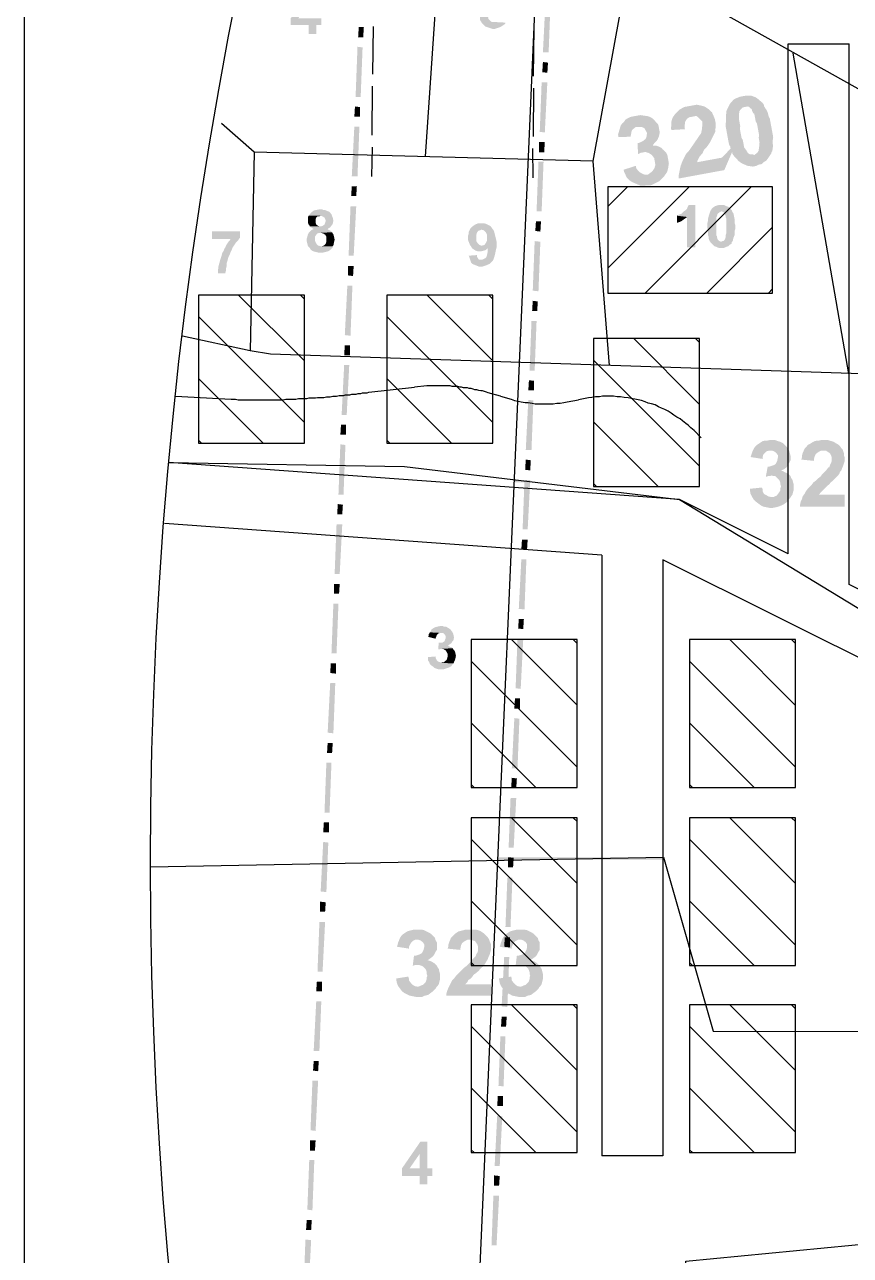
# Model space of a CAD drawing. Header units: metres. Extents: x 297 to 3998, y 336 to 1712.
# Drawn here: x 2798.4 to 2892.9, y 964.4 to 1105.3 of the extents above; entities that cross this region are included whole.
import ezdxf

# ---------------------------------------------------------------- set-up
doc = ezdxf.new("R2010")
doc.units = ezdxf.units.M
doc.header["$MEASUREMENT"] = 0

msp = doc.modelspace()

# ---------------------------------------------------------------- hatches: boundary and pattern name
at = {"linetype": 'Continuous'}
for points in [[(2831.764, 1109.135), (2830.964, 1109.135), (2828.855, 1106.081), (2828.855, 1105.281), (2830.892, 1105.281), (2830.892, 1104.263), (2831.764, 1104.263), (2831.764, 1105.281), (2832.346, 1105.281), (2832.346, 1106.081), (2829.728, 1106.081), (2830.892, 1107.753)], [(2857.726, 1102.154), (2858.381, 1102.154), (2858.017, 1107.899)], [(2858.381, 1102.154), (2858.017, 1107.899), (2858.599, 1107.826)], [(2851.399, 1106.299), (2850.527, 1106.226), (2850.527, 1106.154), (2850.527, 1105.863), (2850.672, 1105.644), (2850.745, 1105.499), (2850.963, 1105.281), (2851.108, 1105.135), (2851.327, 1105.063), (2851.545, 1104.99), (2851.763, 1104.917), (2851.981, 1104.845), (2852.199, 1104.845), (2852.417, 1104.917), (2852.636, 1104.99), (2852.854, 1105.063), (2853.072, 1105.208), (2853.29, 1105.354), (2853.436, 1105.499), (2853.436, 1105.572), (2852.127, 1105.644), (2851.908, 1105.644), (2851.763, 1105.717), (2851.618, 1105.863), (2851.472, 1106.008), (2851.472, 1106.154)], [(2836.637, 1105.063), (2837.146, 1103.899), (2836.564, 1103.899)], [(2837.219, 1105.063), (2836.637, 1105.063), (2837.146, 1103.899)], [(2836.491, 1102.808), (2836.855, 1097.063), (2836.273, 1097.063)], [(2837.073, 1102.736), (2836.491, 1102.808), (2836.855, 1097.063)], [(2857.653, 1099.899), (2858.235, 1099.827), (2857.726, 1101.063)], [(2858.235, 1099.827), (2857.726, 1101.063), (2858.308, 1100.99)], [(2857.363, 1093.064), (2857.944, 1092.991), (2857.581, 1098.736)], [(2857.944, 1092.991), (2857.581, 1098.736), (2858.235, 1098.736)], [(2880.677, 1097.157), (2880.297, 1097.087), (2879.838, 1096.904), (2879.57, 1096.756), (2879.242, 1096.401), (2879.087, 1096.175), (2878.871, 1095.742), (2878.733, 1095.421), (2878.708, 1095.023), (2878.683, 1094.624), (2878.676, 1094.131), (2878.651, 1093.732), (2878.738, 1093.256), (2878.809, 1092.875), (2878.879, 1092.495), (2878.967, 1092.018), (2879.037, 1091.638), (2879.185, 1091.37), (2879.22, 1091.179), (2879.367, 1090.911), (2879.438, 1090.53), (2879.698, 1090.185), (2879.941, 1089.934), (2880.184, 1089.683), (2880.523, 1089.45), (2880.843, 1089.313), (2881.164, 1089.175), (2881.467, 1089.132), (2881.77, 1089.09), (2882.151, 1089.16), (2882.419, 1089.308), (2882.8, 1089.378), (2883.051, 1089.621), (2883.319, 1089.769), (2883.552, 1090.107), (2883.785, 1090.445), (2883.862, 1090.558), (2883.922, 1090.766), (2881.923, 1090.398), (2881.81, 1090.475), (2881.412, 1090.5), (2881.186, 1090.656), (2881.039, 1090.924), (2880.778, 1091.269), (2880.708, 1091.65), (2880.62, 1092.126), (2880.472, 1092.394), (2880.42, 1092.68), (2880.349, 1093.061), (2880.297, 1093.346), (2880.322, 1093.745), (2880.252, 1094.126), (2880.164, 1094.602), (2880.189, 1095), (2880.214, 1095.398), (2880.369, 1095.624), (2880.62, 1095.867), (2880.906, 1095.92), (2882.887, 1096.383), (2882.775, 1096.461), (2882.419, 1096.789), (2882.081, 1097.022), (2881.552, 1097.22), (2881.058, 1097.227), (2880.868, 1097.192)], [(2836.2, 1095.972), (2836.782, 1094.809), (2836.128, 1094.809)], [(2836.782, 1095.9), (2836.2, 1095.972), (2836.782, 1094.809)], [(2868.396, 1094.894), (2868.301, 1094.877), (2868.015, 1094.824), (2867.729, 1094.771), (2867.461, 1094.624), (2867.193, 1094.476), (2867.038, 1094.25), (2866.787, 1094.007), (2866.632, 1093.782), (2866.572, 1093.574), (2866.512, 1093.366), (2868.529, 1093.639), (2869.022, 1093.632), (2869.343, 1093.494), (2869.491, 1093.226), (2869.639, 1092.958), (2869.614, 1092.559), (2869.476, 1092.238), (2869.13, 1091.978), (2868.767, 1091.813), (2868.576, 1091.777), (2868.614, 1090.505), (2868.882, 1090.652), (2869.072, 1090.688), (2869.263, 1090.723), (2871.34, 1091.204), (2870.906, 1091.419), (2870.698, 1091.479), (2870.3, 1091.504), (2870.455, 1091.73), (2870.706, 1091.973), (2870.861, 1092.198), (2870.999, 1092.519), (2871.059, 1092.727), (2871.102, 1093.03), (2871.049, 1093.316), (2870.997, 1093.602), (2870.944, 1093.887), (2870.701, 1094.138), (2870.571, 1094.311), (2870.328, 1094.561), (2870.102, 1094.716), (2869.781, 1094.854), (2869.478, 1094.897), (2869.175, 1094.939), (2868.872, 1094.982), (2868.681, 1094.947)], [(2874.584, 1096.035), (2874.489, 1096.017), (2874.203, 1095.964), (2873.918, 1095.912), (2873.65, 1095.764), (2873.382, 1095.616), (2873.131, 1095.373), (2872.881, 1095.13), (2872.725, 1094.904), (2872.57, 1094.679), (2872.51, 1094.471), (2874.812, 1094.797), (2875.003, 1094.832), (2875.288, 1094.885), (2875.514, 1094.729), (2875.757, 1094.479), (2876, 1094.228), (2875.975, 1093.83), (2875.95, 1093.431), (2875.847, 1092.92), (2875.614, 1092.582), (2875.381, 1092.244), (2875.226, 1092.018), (2875.071, 1091.793), (2874.76, 1091.342), (2874.449, 1090.891), (2874.121, 1090.535), (2873.906, 1090.102), (2873.69, 1089.668), (2873.492, 1089.139), (2873.389, 1088.628), (2873.287, 1088.117), (2873.262, 1087.719), (2878.498, 1088.684), (2879.858, 1091.825), (2878.235, 1090.112), (2875.284, 1089.568), (2875.379, 1089.585), (2875.439, 1089.793), (2875.654, 1090.227), (2875.983, 1090.583), (2876.198, 1091.016), (2876.526, 1091.372), (2876.837, 1091.823), (2877.052, 1092.256), (2877.268, 1092.69), (2877.483, 1093.123), (2877.448, 1093.314), (2877.508, 1093.522), (2877.516, 1094.015), (2877.428, 1094.491), (2877.245, 1094.95), (2877.08, 1095.313), (2876.724, 1095.641), (2876.273, 1095.952), (2875.857, 1096.072), (2875.346, 1096.175), (2875.06, 1096.122), (2874.87, 1096.087)], [(2882.887, 1096.383), (2880.906, 1095.92), (2881.001, 1095.937), (2881.191, 1095.972), (2881.399, 1095.912), (2881.417, 1095.817), (2881.642, 1095.662), (2881.677, 1095.471), (2881.825, 1095.203), (2881.938, 1095.125), (2881.955, 1095.03), (2882.008, 1094.745), (2882.061, 1094.459), (2882.096, 1094.269), (2882.244, 1094), (2882.366, 1093.334), (2882.419, 1093.048), (2882.472, 1092.763), (2882.447, 1092.364), (2882.534, 1091.888), (2882.509, 1091.49), (2882.467, 1091.187), (2882.424, 1090.884), (2882.269, 1090.658), (2882.096, 1090.528), (2881.923, 1090.398), (2883.922, 1090.766), (2884, 1090.879), (2884.043, 1091.182), (2884.085, 1091.485), (2884.033, 1091.771), (2884.058, 1092.169), (2884.1, 1092.472), (2884.03, 1092.853), (2883.96, 1093.234), (2883.907, 1093.52), (2883.837, 1093.9), (2883.767, 1094.281), (2883.714, 1094.567), (2883.549, 1094.93), (2883.496, 1095.216), (2883.331, 1095.579), (2883.201, 1095.752), (2883.053, 1096.02), (2883.018, 1096.21)], [(2836.128, 1093.645), (2836.491, 1087.973), (2835.837, 1087.973)], [(2836.709, 1093.645), (2836.128, 1093.645), (2836.491, 1087.973)], [(2866.512, 1093.366), (2866.452, 1093.158), (2866.331, 1092.742), (2866.384, 1092.456), (2867.752, 1092.512), (2867.812, 1092.719), (2867.855, 1093.023), (2867.915, 1093.231), (2868.165, 1093.474), (2868.338, 1093.604), (2868.529, 1093.639)], [(2872.51, 1094.471), (2872.45, 1094.263), (2872.442, 1093.769), (2872.382, 1093.562), (2872.435, 1093.276), (2873.993, 1093.366), (2873.94, 1093.652), (2873.983, 1093.955), (2874.026, 1094.258), (2874.259, 1094.596), (2874.527, 1094.744), (2874.812, 1094.797)], [(2857.29, 1090.736), (2857.872, 1090.736), (2857.29, 1091.9)], [(2857.872, 1090.736), (2857.29, 1091.9), (2857.944, 1091.9)], [(2871.34, 1091.204), (2869.263, 1090.723), (2869.453, 1090.758), (2869.869, 1090.638), (2870.207, 1090.405), (2870.468, 1090.059), (2870.538, 1089.678), (2870.608, 1089.297), (2870.488, 1088.881), (2870.255, 1088.543), (2869.909, 1088.282), (2869.737, 1088.152), (2871.944, 1088.46), (2872.004, 1088.668), (2872.064, 1088.876), (2872.107, 1089.179), (2872.149, 1089.483), (2872.079, 1089.863), (2872.026, 1090.149), (2871.974, 1090.435), (2871.826, 1090.703), (2871.583, 1090.953), (2871.47, 1091.031)], [(2856.999, 1083.973), (2857.581, 1083.973), (2857.217, 1089.646)], [(2857.581, 1083.973), (2857.217, 1089.646), (2857.799, 1089.646)], [(2868.366, 1089.179), (2866.973, 1088.726), (2867.008, 1088.535), (2867.173, 1088.172), (2867.339, 1087.809), (2867.582, 1087.558), (2867.92, 1087.325), (2868.241, 1087.187), (2868.562, 1087.05), (2868.882, 1086.912), (2869.281, 1086.887), (2869.661, 1086.957), (2870.06, 1086.932), (2870.423, 1087.097), (2870.691, 1087.245), (2871.054, 1087.411), (2871.305, 1087.654), (2871.556, 1087.897), (2871.789, 1088.235), (2871.944, 1088.46), (2869.737, 1088.152), (2869.338, 1088.177), (2869.017, 1088.315), (2868.792, 1088.47), (2868.549, 1088.721), (2868.419, 1088.894)], [(2835.837, 1086.809), (2836.346, 1085.719), (2835.764, 1085.719)], [(2836.419, 1086.809), (2835.837, 1086.809), (2836.346, 1085.719)], [(2832.273, 1084.191), (2832.128, 1084.191), (2831.764, 1084.119), (2831.473, 1084.046), (2831.183, 1083.828), (2830.964, 1083.537), (2830.892, 1083.464), (2832.273, 1083.464), (2832.492, 1083.391), (2832.71, 1083.246), (2832.782, 1083.101), (2832.855, 1082.882), (2832.782, 1082.664), (2832.71, 1082.446), (2832.492, 1082.301), (2832.273, 1082.228), (2831.037, 1082.228), (2831.11, 1082.155), (2831.255, 1082.082), (2831.328, 1082.01), (2831.473, 1081.937), (2831.328, 1081.864), (2831.183, 1081.792), (2830.964, 1081.573), (2830.819, 1081.355), (2830.746, 1081.064), (2830.674, 1080.846), (2830.674, 1080.555), (2830.746, 1080.264), (2830.819, 1079.974), (2831.037, 1079.755), (2831.11, 1079.61), (2831.183, 1079.537), (2831.401, 1079.392), (2831.692, 1079.319), (2831.983, 1079.246), (2832.273, 1079.246), (2832.564, 1079.246), (2832.855, 1079.319), (2833.146, 1079.392), (2833.364, 1079.537), (2833.437, 1079.61), (2833.655, 1079.828), (2833.655, 1079.974), (2832.273, 1079.974), (2831.983, 1080.046), (2831.837, 1080.192), (2831.692, 1080.41), (2831.619, 1080.628), (2831.619, 1080.773), (2831.619, 1081.064), (2831.764, 1081.283), (2831.91, 1081.428), (2832.128, 1081.501), (2832.273, 1081.501), (2833.582, 1081.573), (2833.51, 1081.646), (2833.437, 1081.719), (2833.292, 1081.792), (2833.146, 1081.864), (2833.073, 1081.937), (2833.146, 1082.01), (2833.292, 1082.082), (2833.437, 1082.228), (2833.655, 1082.519), (2833.728, 1082.882), (2833.655, 1083.246), (2833.51, 1083.61), (2833.292, 1083.901), (2832.928, 1084.046), (2832.782, 1084.119), (2832.564, 1084.119), (2832.419, 1084.191)], [(2835.691, 1084.555), (2836.055, 1078.883), (2835.473, 1078.883)], [(2836.346, 1084.555), (2835.691, 1084.555), (2836.055, 1078.883)], [(2875.18, 1084.7), (2874.452, 1084.7), (2874.38, 1084.628), (2874.307, 1084.482), (2874.234, 1084.264), (2874.089, 1084.119), (2873.871, 1083.973), (2873.725, 1083.828), (2873.58, 1083.682), (2873.361, 1083.61), (2873.143, 1083.537), (2873.071, 1083.464), (2874.234, 1083.319), (2874.234, 1079.828), (2875.18, 1079.828)], [(2878.161, 1084.7), (2877.943, 1084.7), (2877.652, 1084.628), (2877.434, 1084.555), (2877.216, 1084.41), (2877.07, 1084.264), (2876.925, 1084.046), (2876.852, 1083.828), (2876.779, 1083.61), (2876.707, 1083.391), (2876.634, 1083.101), (2876.634, 1082.882), (2876.561, 1082.592), (2876.561, 1082.301), (2876.561, 1082.082), (2876.634, 1081.792), (2876.634, 1081.573), (2876.634, 1081.355), (2876.634, 1081.21), (2876.707, 1081.064), (2876.707, 1080.846), (2876.779, 1080.628), (2876.925, 1080.41), (2877.07, 1080.264), (2877.216, 1080.119), (2877.361, 1079.974), (2877.579, 1079.901), (2877.725, 1079.828), (2877.943, 1079.755), (2878.161, 1079.755), (2878.379, 1079.755), (2878.598, 1079.828), (2878.743, 1079.901), (2878.961, 1079.974), (2879.107, 1080.119), (2879.325, 1080.264), (2879.325, 1080.41), (2879.397, 1080.483), (2878.161, 1080.483), (2878.088, 1080.483), (2877.943, 1080.555), (2877.725, 1080.773), (2877.652, 1081.064), (2877.652, 1081.137), (2877.579, 1081.21), (2877.579, 1081.501), (2877.579, 1081.864), (2877.579, 1082.446), (2877.579, 1082.81), (2877.579, 1083.173), (2877.579, 1083.246), (2877.652, 1083.391), (2877.725, 1083.682), (2877.943, 1083.828), (2878.016, 1083.901), (2878.161, 1083.973), (2879.397, 1083.973), (2879.397, 1084.046), (2879.179, 1084.264), (2878.961, 1084.482), (2878.743, 1084.555), (2878.452, 1084.7), (2878.307, 1084.7)], [(2879.397, 1083.973), (2878.161, 1083.973), (2878.234, 1083.973), (2878.307, 1083.901), (2878.452, 1083.828), (2878.525, 1083.755), (2878.598, 1083.682), (2878.598, 1083.537), (2878.67, 1083.391), (2878.67, 1083.319), (2878.67, 1083.246), (2878.743, 1083.101), (2878.743, 1082.882), (2878.743, 1082.737), (2878.743, 1082.592), (2878.743, 1082.01), (2878.743, 1081.864), (2878.743, 1081.719), (2878.743, 1081.501), (2878.67, 1081.283), (2878.67, 1081.064), (2878.598, 1080.846), (2878.525, 1080.701), (2878.379, 1080.555), (2878.307, 1080.555), (2878.161, 1080.483), (2879.397, 1080.483), (2879.47, 1080.555), (2879.543, 1080.919), (2879.688, 1081.283), (2879.688, 1081.501), (2879.688, 1081.719), (2879.761, 1081.937), (2879.761, 1082.155), (2879.761, 1082.373), (2879.688, 1082.592), (2879.688, 1082.81), (2879.688, 1083.028), (2879.616, 1083.391), (2879.543, 1083.755), (2879.47, 1083.828)], [(2830.892, 1083.464), (2830.819, 1083.319), (2830.819, 1083.101), (2830.819, 1082.882), (2830.819, 1082.664), (2830.892, 1082.446), (2830.964, 1082.373), (2831.037, 1082.228), (2832.273, 1082.228), (2832.201, 1082.228), (2831.983, 1082.301), (2831.764, 1082.446), (2831.692, 1082.664), (2831.692, 1082.882), (2831.692, 1083.028), (2831.764, 1083.246), (2831.91, 1083.391), (2832.128, 1083.391), (2832.273, 1083.464)], [(2850.745, 1082.592), (2850.672, 1082.592), (2850.309, 1082.592), (2849.945, 1082.446), (2849.654, 1082.228), (2849.436, 1082.01), (2849.363, 1081.864), (2850.672, 1081.864), (2850.963, 1081.792), (2851.181, 1081.573), (2851.327, 1081.283), (2851.327, 1080.919), (2851.327, 1080.628), (2851.181, 1080.337), (2851.036, 1080.119), (2850.745, 1080.046), (2849.436, 1080.046), (2849.509, 1079.901), (2849.581, 1079.828), (2851.399, 1079.755), (2851.399, 1079.683), (2851.399, 1079.537), (2851.399, 1079.319), (2851.327, 1078.955), (2851.254, 1078.737), (2851.108, 1078.592), (2850.963, 1078.519), (2850.818, 1078.446), (2850.672, 1078.446), (2851.981, 1078.301), (2852.054, 1078.446), (2852.127, 1078.665), (2852.199, 1078.883), (2852.272, 1079.174), (2852.345, 1079.537), (2852.417, 1079.828), (2852.417, 1080.192), (2852.417, 1080.483), (2852.345, 1080.846), (2852.272, 1081.137), (2852.199, 1081.428), (2852.127, 1081.719), (2851.908, 1082.01), (2851.763, 1082.228), (2851.545, 1082.373), (2851.254, 1082.519), (2850.963, 1082.592), (2850.818, 1082.592)], [(2856.854, 1081.719), (2857.435, 1081.646), (2856.926, 1082.81)], [(2857.435, 1081.646), (2856.926, 1082.81), (2857.508, 1082.81)], [(2873.071, 1083.464), (2873.071, 1082.664), (2873.143, 1082.664), (2873.361, 1082.737), (2873.652, 1082.882), (2873.943, 1083.101), (2874.161, 1083.246), (2874.234, 1083.319)], [(2823.044, 1081.68), (2819.844, 1081.68), (2819.844, 1080.807), (2821.953, 1080.807), (2821.88, 1080.662), (2821.735, 1080.516), (2821.589, 1080.298), (2821.444, 1080.08), (2821.371, 1079.862), (2821.226, 1079.644), (2821.153, 1079.426), (2821.007, 1079.207), (2820.935, 1078.917), (2820.862, 1078.698), (2820.789, 1078.48), (2820.716, 1078.189), (2820.644, 1077.971), (2820.571, 1077.68), (2820.571, 1077.462), (2820.498, 1077.244), (2820.498, 1076.953), (2820.498, 1076.88), (2821.371, 1076.88), (2821.371, 1076.953), (2821.444, 1077.244), (2821.444, 1077.462), (2821.516, 1077.753), (2821.516, 1078.044), (2821.589, 1078.262), (2821.662, 1078.553), (2821.735, 1078.771), (2821.88, 1079.062), (2821.953, 1079.28), (2822.098, 1079.571), (2822.171, 1079.789), (2822.316, 1080.007), (2822.462, 1080.226), (2822.607, 1080.444), (2822.825, 1080.662), (2822.971, 1080.88), (2823.044, 1080.953)], [(2833.582, 1081.573), (2832.273, 1081.501), (2832.564, 1081.428), (2832.782, 1081.283), (2832.928, 1081.064), (2832.928, 1080.773), (2832.928, 1080.483), (2832.855, 1080.264), (2832.637, 1080.046), (2832.419, 1079.974), (2832.273, 1079.974), (2833.655, 1079.974), (2833.728, 1080.046), (2833.801, 1080.41), (2833.873, 1080.701), (2833.801, 1081.064), (2833.728, 1081.355), (2833.655, 1081.428)], [(2849.363, 1081.864), (2849.29, 1081.719), (2849.218, 1081.573), (2849.218, 1081.355), (2849.145, 1081.137), (2849.145, 1080.919), (2849.145, 1080.701), (2849.218, 1080.483), (2849.29, 1080.337), (2849.363, 1080.119), (2849.436, 1080.046), (2850.745, 1080.046), (2850.672, 1080.046), (2850.454, 1080.119), (2850.236, 1080.337), (2850.09, 1080.555), (2850.09, 1080.919), (2850.09, 1081.21), (2850.163, 1081.501), (2850.309, 1081.719), (2850.527, 1081.792), (2850.672, 1081.864)], [(2849.581, 1079.828), (2849.581, 1079.755), (2849.799, 1079.61), (2850.018, 1079.464), (2850.236, 1079.392), (2850.454, 1079.392), (2850.672, 1079.392), (2850.963, 1079.464), (2851.181, 1079.537), (2851.327, 1079.683), (2851.399, 1079.755)], [(2856.563, 1074.883), (2857.217, 1074.81), (2856.781, 1080.555)], [(2857.217, 1074.81), (2856.781, 1080.555), (2857.435, 1080.483)], [(2850.163, 1078.955), (2849.218, 1078.883), (2849.29, 1078.737), (2849.363, 1078.519), (2849.436, 1078.301), (2849.509, 1078.083), (2849.654, 1077.937), (2850.018, 1077.792), (2850.381, 1077.646), (2850.599, 1077.646), (2850.818, 1077.646), (2851.036, 1077.719), (2851.254, 1077.792), (2851.399, 1077.865), (2851.618, 1077.937), (2851.763, 1078.083), (2851.908, 1078.228), (2851.981, 1078.301), (2850.672, 1078.446), (2850.381, 1078.446), (2850.236, 1078.665), (2850.163, 1078.81)], [(2836.055, 1077.719), (2835.4, 1077.719), (2835.982, 1076.556)], [(2835.4, 1077.719), (2835.982, 1076.556), (2835.4, 1076.628)], [(2835.328, 1075.465), (2835.691, 1069.72), (2835.037, 1069.792)], [(2835.91, 1075.465), (2835.328, 1075.465), (2835.691, 1069.72)], [(2856.49, 1072.556), (2857.072, 1072.556), (2856.563, 1073.719)], [(2857.072, 1072.556), (2856.563, 1073.719), (2857.144, 1073.647)], [(2856.199, 1065.72), (2856.781, 1065.72), (2856.417, 1071.392)], [(2856.781, 1065.72), (2856.417, 1071.392), (2856.999, 1071.392)], [(2835.037, 1068.629), (2835.619, 1067.465), (2834.964, 1067.465)], [(2835.619, 1068.629), (2835.037, 1068.629), (2835.619, 1067.465)], [(2834.964, 1066.374), (2835.255, 1060.629), (2834.673, 1060.629)], [(2835.546, 1066.374), (2834.964, 1066.374), (2835.255, 1060.629)], [(2856.054, 1063.466), (2856.708, 1063.466), (2856.126, 1064.629)], [(2856.708, 1063.466), (2856.126, 1064.629), (2856.708, 1064.556)], [(2855.763, 1056.63), (2856.417, 1056.63), (2856.054, 1062.375)], [(2856.417, 1056.63), (2856.054, 1062.375), (2856.635, 1062.302)], [(2834.601, 1059.539), (2835.182, 1058.375), (2834.528, 1058.375)], [(2835.182, 1059.539), (2834.601, 1059.539), (2835.182, 1058.375)], [(2834.528, 1057.284), (2834.891, 1051.539), (2834.31, 1051.539)], [(2835.11, 1057.211), (2834.528, 1057.284), (2834.891, 1051.539)], [(2883.834, 1057.793), (2883.761, 1057.793), (2883.47, 1057.721), (2883.179, 1057.721), (2882.888, 1057.648), (2882.67, 1057.502), (2882.452, 1057.357), (2882.234, 1057.211), (2882.015, 1056.993), (2881.87, 1056.775), (2881.797, 1056.63), (2883.834, 1056.557), (2883.979, 1056.557), (2884.197, 1056.484), (2884.415, 1056.339), (2884.633, 1056.048), (2884.633, 1055.757), (2884.561, 1055.393), (2884.415, 1055.103), (2884.27, 1054.957), (2884.124, 1054.884), (2883.906, 1054.812), (2883.688, 1054.739), (2883.47, 1054.739), (2883.252, 1053.575), (2883.324, 1053.575), (2883.543, 1053.648), (2883.761, 1053.648), (2883.906, 1053.721), (2885.942, 1053.794), (2885.797, 1053.939), (2885.433, 1054.084), (2885.215, 1054.23), (2884.997, 1054.23), (2885.07, 1054.303), (2885.361, 1054.448), (2885.652, 1054.666), (2885.797, 1054.957), (2885.942, 1055.175), (2886.088, 1055.466), (2886.088, 1055.684), (2886.088, 1055.975), (2886.015, 1056.266), (2885.942, 1056.557), (2885.797, 1056.775), (2885.652, 1056.993), (2885.433, 1057.211), (2885.215, 1057.43), (2884.924, 1057.575), (2884.633, 1057.648), (2884.27, 1057.793), (2884.052, 1057.793)], [(2889.869, 1057.793), (2889.651, 1057.793), (2889.36, 1057.721), (2889.142, 1057.721), (2888.851, 1057.648), (2888.56, 1057.502), (2888.342, 1057.357), (2888.051, 1057.211), (2887.906, 1056.993), (2887.688, 1056.775), (2887.615, 1056.63), (2889.797, 1056.557), (2890.16, 1056.557), (2890.379, 1056.412), (2890.597, 1056.266), (2890.742, 1055.975), (2890.815, 1055.757), (2890.815, 1055.466), (2890.742, 1055.175), (2890.597, 1054.884), (2890.524, 1054.666), (2890.451, 1054.666), (2890.379, 1054.593), (2890.16, 1054.303), (2889.942, 1054.084), (2889.724, 1053.866), (2889.506, 1053.575), (2889.215, 1053.357), (2888.997, 1053.139), (2888.706, 1052.921), (2888.488, 1052.63), (2888.27, 1052.412), (2888.051, 1052.194), (2887.833, 1051.903), (2887.688, 1051.612), (2887.47, 1051.321), (2887.397, 1051.03), (2887.251, 1050.739), (2887.179, 1050.376), (2887.179, 1050.157), (2892.269, 1050.157), (2892.269, 1051.539), (2889.36, 1051.539), (2889.433, 1051.612), (2889.506, 1051.757), (2889.651, 1051.903), (2889.797, 1052.048), (2890.015, 1052.266), (2890.16, 1052.412), (2890.306, 1052.557), (2890.524, 1052.703), (2890.669, 1052.921), (2890.888, 1053.066), (2891.033, 1053.212), (2891.178, 1053.357), (2891.397, 1053.575), (2891.542, 1053.721), (2891.688, 1053.939), (2891.76, 1054.157), (2891.906, 1054.303), (2891.978, 1054.521), (2892.051, 1054.666), (2892.124, 1054.884), (2892.197, 1055.103), (2892.269, 1055.321), (2892.269, 1055.612), (2892.269, 1055.83), (2892.197, 1056.048), (2892.197, 1056.266), (2892.124, 1056.484), (2892.051, 1056.702), (2891.906, 1056.848), (2891.76, 1057.066), (2891.615, 1057.211), (2891.397, 1057.357), (2891.251, 1057.43), (2891.033, 1057.575), (2890.815, 1057.648), (2890.524, 1057.721), (2890.306, 1057.793), (2890.088, 1057.793)], [(2855.69, 1054.375), (2856.272, 1054.303), (2855.763, 1055.539)], [(2856.272, 1054.303), (2855.763, 1055.539), (2856.344, 1055.466)], [(2881.797, 1056.63), (2881.725, 1056.484), (2881.652, 1056.266), (2881.579, 1056.048), (2881.506, 1055.83), (2882.888, 1055.612), (2882.888, 1055.83), (2882.961, 1056.121), (2883.106, 1056.266), (2883.324, 1056.484), (2883.615, 1056.557), (2883.834, 1056.557)], [(2887.615, 1056.63), (2887.542, 1056.412), (2887.47, 1056.266), (2887.397, 1055.975), (2887.397, 1055.83), (2887.324, 1055.539), (2888.779, 1055.393), (2888.779, 1055.612), (2888.851, 1055.902), (2888.997, 1056.193), (2889.288, 1056.412), (2889.579, 1056.557), (2889.797, 1056.557)], [(2854.381, 1053.284), (2854.381, 1052.921), (2857.435, 1052.921)], [(2855.399, 1047.539), (2855.981, 1047.539), (2855.617, 1053.212)], [(2855.981, 1047.539), (2855.617, 1053.212), (2856.272, 1053.212)], [(2885.942, 1053.794), (2883.906, 1053.721), (2884.124, 1053.648), (2884.343, 1053.648), (2884.488, 1053.503), (2884.779, 1053.212), (2884.852, 1053.066), (2884.924, 1052.848), (2884.924, 1052.703), (2884.997, 1052.485), (2884.924, 1052.266), (2884.924, 1052.048), (2884.852, 1051.903), (2884.706, 1051.685), (2884.488, 1051.394), (2884.27, 1051.321), (2884.124, 1051.248), (2883.906, 1051.248), (2886.015, 1051.103), (2886.161, 1051.321), (2886.306, 1051.539), (2886.379, 1051.83), (2886.452, 1052.048), (2886.452, 1052.339), (2886.452, 1052.703), (2886.379, 1052.921), (2886.306, 1053.212), (2886.161, 1053.43), (2886.088, 1053.648)], [(2882.815, 1052.339), (2881.434, 1052.194), (2881.434, 1052.048), (2881.506, 1051.612), (2881.652, 1051.321), (2881.87, 1050.957), (2882.088, 1050.739), (2882.379, 1050.521), (2882.67, 1050.303), (2882.961, 1050.157), (2883.324, 1050.085), (2883.688, 1050.012), (2884.052, 1050.012), (2884.415, 1050.085), (2884.706, 1050.157), (2885.07, 1050.303), (2885.361, 1050.448), (2885.652, 1050.666), (2885.87, 1050.957), (2886.015, 1051.103), (2883.906, 1051.248), (2883.543, 1051.321), (2883.324, 1051.466), (2883.034, 1051.612), (2882.888, 1051.903), (2882.888, 1052.121)], [(2834.237, 1050.448), (2834.746, 1049.285), (2834.164, 1049.285)], [(2834.819, 1050.376), (2834.237, 1050.448), (2834.746, 1049.285)], [(2834.091, 1048.121), (2834.455, 1042.449), (2833.873, 1042.449)], [(2834.746, 1048.121), (2834.091, 1048.121), (2834.455, 1042.449)], [(2855.254, 1045.285), (2855.908, 1045.212), (2855.326, 1046.376)], [(2855.908, 1045.212), (2855.326, 1046.376), (2855.981, 1046.376)], [(2854.963, 1038.449), (2855.617, 1038.376), (2855.254, 1044.121)], [(2855.617, 1038.376), (2855.254, 1044.121), (2855.835, 1044.121)], [(2834.455, 1041.285), (2833.801, 1041.285), (2834.382, 1040.194)], [(2833.801, 1041.285), (2834.382, 1040.194), (2833.801, 1040.194)], [(2833.728, 1039.031), (2834.091, 1033.359), (2833.51, 1033.359)], [(2834.31, 1039.031), (2833.728, 1039.031), (2834.091, 1033.359)], [(2854.89, 1036.195), (2855.472, 1036.122), (2854.963, 1037.286)], [(2855.472, 1036.122), (2854.963, 1037.286), (2855.545, 1037.286)], [(2846.091, 1036.486), (2846.018, 1036.486), (2845.654, 1036.413), (2845.363, 1036.34), (2845, 1036.122), (2844.854, 1035.831), (2844.782, 1035.758), (2846.091, 1035.686), (2846.309, 1035.686), (2846.454, 1035.54), (2846.6, 1035.322), (2846.6, 1035.104), (2846.527, 1034.958), (2846.454, 1034.74), (2846.236, 1034.595), (2845.945, 1034.595), (2845.8, 1034.595), (2845.727, 1033.795), (2845.8, 1033.795), (2845.872, 1033.795), (2846.018, 1033.868), (2846.163, 1033.868), (2847.4, 1033.94), (2847.327, 1034.013), (2847.181, 1034.086), (2847.109, 1034.086), (2846.963, 1034.159), (2846.818, 1034.231), (2846.891, 1034.231), (2847.036, 1034.377), (2847.254, 1034.522), (2847.327, 1034.668), (2847.472, 1034.813), (2847.545, 1035.177), (2847.472, 1035.54), (2847.327, 1035.831), (2847.109, 1036.122), (2846.745, 1036.34), (2846.6, 1036.413), (2846.382, 1036.413), (2846.236, 1036.486)], [(2844.782, 1035.758), (2844.709, 1035.613), (2844.636, 1035.54), (2844.636, 1035.322), (2844.563, 1035.249), (2845.436, 1035.031), (2845.436, 1035.104), (2845.509, 1035.249), (2845.582, 1035.468), (2845.727, 1035.613), (2845.945, 1035.686), (2846.091, 1035.686)], [(2854.599, 1029.359), (2855.181, 1029.286), (2854.817, 1035.031)], [(2855.181, 1029.286), (2854.817, 1035.031), (2855.472, 1034.958)], [(2845.436, 1032.995), (2844.563, 1032.922), (2844.563, 1032.777), (2844.563, 1032.559), (2844.709, 1032.34), (2844.782, 1032.122), (2844.927, 1031.977), (2845.145, 1031.831), (2845.291, 1031.686), (2845.509, 1031.613), (2845.727, 1031.541), (2845.945, 1031.541), (2846.163, 1031.541), (2846.382, 1031.541), (2846.6, 1031.613), (2846.818, 1031.686), (2847.036, 1031.759), (2847.254, 1031.904), (2847.4, 1032.122), (2847.472, 1032.195), (2846.091, 1032.268), (2845.945, 1032.34), (2845.727, 1032.413), (2845.582, 1032.559), (2845.509, 1032.704), (2845.436, 1032.85)], [(2847.4, 1033.94), (2846.163, 1033.868), (2846.309, 1033.868), (2846.382, 1033.795), (2846.527, 1033.722), (2846.672, 1033.577), (2846.745, 1033.431), (2846.818, 1033.286), (2846.818, 1032.995), (2846.745, 1032.704), (2846.672, 1032.559), (2846.527, 1032.486), (2846.382, 1032.34), (2846.236, 1032.34), (2846.091, 1032.268), (2847.472, 1032.195), (2847.545, 1032.34), (2847.691, 1032.704), (2847.763, 1033.068), (2847.691, 1033.431), (2847.618, 1033.649), (2847.472, 1033.795)], [(2833.437, 1032.195), (2834.019, 1031.031), (2833.364, 1031.104)], [(2834.019, 1032.195), (2833.437, 1032.195), (2834.019, 1031.031)], [(2833.364, 1029.941), (2833.728, 1024.196), (2833.073, 1024.268)], [(2833.946, 1029.941), (2833.364, 1029.941), (2833.728, 1024.196)], [(2854.454, 1027.032), (2855.108, 1027.032), (2854.526, 1028.195)], [(2855.108, 1027.032), (2854.526, 1028.195), (2855.108, 1028.195)], [(2854.163, 1020.196), (2854.817, 1020.196), (2854.454, 1025.941)], [(2854.817, 1020.196), (2854.454, 1025.941), (2855.035, 1025.868)], [(2833.073, 1023.105), (2833.582, 1021.941), (2833.001, 1021.941)], [(2833.655, 1023.105), (2833.073, 1023.105), (2833.582, 1021.941)], [(2832.928, 1020.85), (2833.292, 1015.105), (2832.71, 1015.105)], [(2833.51, 1020.85), (2832.928, 1020.85), (2833.292, 1015.105)], [(2854.09, 1017.941), (2854.672, 1017.941), (2854.163, 1019.105)], [(2854.672, 1017.941), (2854.163, 1019.105), (2854.745, 1019.032)], [(2853.799, 1011.106), (2854.381, 1011.106), (2854.017, 1016.778)], [(2854.381, 1011.106), (2854.017, 1016.778), (2854.672, 1016.778)], [(2832.637, 1014.014), (2833.219, 1012.851), (2832.564, 1012.851)], [(2833.219, 1014.014), (2832.637, 1014.014), (2833.219, 1012.851)], [(2832.564, 1011.76), (2832.928, 1006.015), (2832.273, 1006.088)], [(2833.146, 1011.687), (2832.564, 1011.76), (2832.928, 1006.015)], [(2852.49, 1010.015), (2852.49, 1009.724), (2855.545, 1009.724)], [(2852.49, 1010.015), (2855.617, 1010.015), (2855.545, 1009.724)], [(2852.49, 1009.724), (2855.545, 1009.724), (2852.49, 1009.651)], [(2855.545, 1009.724), (2852.49, 1009.651), (2855.545, 1009.651)], [(2853.726, 1008.851), (2854.308, 1008.851), (2853.726, 1010.015)], [(2854.308, 1008.851), (2853.726, 1010.015), (2854.381, 1009.942)], [(2855.617, 1010.015), (2871.543, 1010.015), (2855.545, 1009.724)], [(2871.543, 1010.015), (2855.545, 1009.724), (2871.616, 1009.724)], [(2853.436, 1002.015), (2854.017, 1002.015), (2853.654, 1007.688)], [(2854.017, 1002.015), (2853.654, 1007.688), (2854.236, 1007.688)], [(2832.855, 1004.851), (2832.201, 1004.924), (2832.782, 1003.761)], [(2832.201, 1004.924), (2832.782, 1003.761), (2832.201, 1003.761)], [(2832.128, 1002.597), (2832.492, 996.925), (2831.91, 996.925)], [(2832.782, 1002.597), (2832.128, 1002.597), (2832.492, 996.925)], [(2841.291, 1000.634), (2841.218, 1000.415), (2841.146, 1000.27), (2841.073, 999.979), (2841, 999.761), (2842.382, 999.543), (2842.382, 999.761), (2842.527, 1000.052), (2842.673, 1000.27), (2842.818, 1000.415), (2843.109, 1000.561), (2843.327, 1000.561)], [(2843.327, 1001.724), (2843.254, 1001.724), (2842.964, 1001.724), (2842.673, 1001.652), (2842.382, 1001.579), (2842.164, 1001.506), (2841.945, 1001.361), (2841.727, 1001.215), (2841.509, 1000.997), (2841.364, 1000.779), (2841.291, 1000.634), (2843.327, 1000.561), (2843.473, 1000.561), (2843.691, 1000.488), (2843.982, 1000.27), (2844.127, 1000.052), (2844.127, 999.688), (2844.054, 999.397), (2843.909, 999.106), (2843.764, 998.961), (2843.618, 998.888), (2843.4, 998.815), (2843.182, 998.743), (2842.964, 998.743), (2842.818, 997.579), (2843.036, 997.652), (2843.254, 997.652), (2843.473, 997.652), (2845.436, 997.725), (2845.291, 997.87), (2844.927, 998.088), (2844.709, 998.161), (2844.491, 998.234), (2844.563, 998.234), (2844.854, 998.452), (2845.145, 998.67), (2845.291, 998.888), (2845.436, 999.179), (2845.582, 999.397), (2845.582, 999.688), (2845.582, 999.979), (2845.582, 1000.27), (2845.436, 1000.488), (2845.363, 1000.779), (2845.145, 1000.997), (2844.927, 1001.215), (2844.709, 1001.361), (2844.418, 1001.506), (2844.127, 1001.652), (2843.836, 1001.724), (2843.545, 1001.724)], [(2849.363, 1001.724), (2849.145, 1001.724), (2848.854, 1001.724), (2848.636, 1001.652), (2848.345, 1001.579), (2848.054, 1001.506), (2847.836, 1001.361), (2847.618, 1001.215), (2847.4, 1000.997), (2847.181, 1000.779), (2847.109, 1000.561), (2849.363, 1000.561), (2849.654, 1000.488), (2849.945, 1000.415), (2850.09, 1000.197), (2850.236, 999.979), (2850.309, 999.688), (2850.309, 999.397), (2850.236, 999.106), (2850.09, 998.888), (2850.018, 998.67), (2849.872, 998.525), (2849.654, 998.306), (2849.436, 998.016), (2849.218, 997.797), (2849, 997.579), (2848.709, 997.361), (2848.49, 997.143), (2848.2, 996.852), (2847.981, 996.634), (2847.763, 996.416), (2847.545, 996.125), (2847.327, 995.907), (2847.181, 995.616), (2847.036, 995.325), (2846.891, 995.034), (2846.745, 994.67), (2846.672, 994.379), (2846.672, 994.161), (2851.763, 994.161), (2851.763, 995.47), (2848.854, 995.47), (2848.927, 995.543), (2849.072, 995.688), (2849.145, 995.907), (2849.363, 996.052), (2849.509, 996.197), (2849.654, 996.343), (2849.799, 996.561), (2850.018, 996.707), (2850.163, 996.852), (2850.381, 996.997), (2850.527, 997.216), (2850.672, 997.361), (2850.89, 997.506), (2851.036, 997.725), (2851.181, 997.943), (2851.254, 998.088), (2851.399, 998.306), (2851.472, 998.525), (2851.545, 998.67), (2851.618, 998.815), (2851.69, 999.106), (2851.763, 999.325), (2851.763, 999.543), (2851.763, 999.761), (2851.763, 1000.052), (2851.69, 1000.27), (2851.618, 1000.415), (2851.545, 1000.634), (2851.399, 1000.852), (2851.254, 1000.997), (2851.108, 1001.143), (2850.963, 1001.288), (2850.745, 1001.433), (2850.527, 1001.579), (2850.309, 1001.652), (2850.018, 1001.724), (2849.799, 1001.724), (2849.581, 1001.724)], [(2847.109, 1000.561), (2847.036, 1000.415), (2846.963, 1000.197), (2846.891, 999.979), (2846.891, 999.761), (2846.818, 999.543), (2848.272, 999.397), (2848.272, 999.543), (2848.345, 999.906), (2848.49, 1000.197), (2848.781, 1000.415), (2849.072, 1000.561), (2849.363, 1000.561)], [(2853.072, 1000.634), (2852.999, 1000.415), (2852.927, 1000.27), (2852.854, 999.979), (2852.781, 999.761), (2854.163, 999.543), (2854.163, 999.761), (2854.308, 1000.052), (2854.454, 1000.27), (2854.599, 1000.415), (2854.89, 1000.561), (2855.108, 1000.561)], [(2855.108, 1001.724), (2855.035, 1001.724), (2854.745, 1001.724), (2854.454, 1001.652), (2854.163, 1001.579), (2853.945, 1001.506), (2853.726, 1001.361), (2853.508, 1001.215), (2853.29, 1000.997), (2853.145, 1000.779), (2853.072, 1000.634), (2855.108, 1000.561), (2855.254, 1000.561), (2855.472, 1000.488), (2855.763, 1000.27), (2855.908, 1000.052), (2855.908, 999.688), (2855.835, 999.397), (2855.69, 999.106), (2855.545, 998.961), (2855.399, 998.888), (2855.181, 998.815), (2854.963, 998.743), (2854.745, 998.743), (2854.599, 997.579), (2854.817, 997.652), (2855.035, 997.652), (2855.254, 997.652), (2857.217, 997.725), (2857.072, 997.87), (2856.708, 998.088), (2856.49, 998.161), (2856.272, 998.234), (2856.344, 998.234), (2856.635, 998.452), (2856.926, 998.67), (2857.072, 998.888), (2857.217, 999.179), (2857.363, 999.397), (2857.363, 999.688), (2857.363, 999.979), (2857.363, 1000.27), (2857.217, 1000.488), (2857.144, 1000.779), (2856.926, 1000.997), (2856.708, 1001.215), (2856.49, 1001.361), (2856.199, 1001.506), (2855.908, 1001.652), (2855.617, 1001.724), (2855.326, 1001.724)], [(2853.29, 999.761), (2853.945, 999.688), (2853.363, 1000.852)], [(2853.945, 999.688), (2853.363, 1000.852), (2853.945, 1000.852)], [(2852.999, 992.925), (2853.654, 992.852), (2853.29, 998.597)], [(2853.654, 992.852), (2853.29, 998.597), (2853.872, 998.597)], [(2842.309, 996.343), (2840.927, 996.125), (2840.927, 995.979), (2841, 995.616), (2841.146, 995.252), (2841.364, 994.961), (2841.582, 994.67), (2841.873, 994.452), (2842.164, 994.307), (2842.455, 994.161), (2842.818, 994.089), (2843.182, 994.016), (2843.545, 994.016), (2843.909, 994.016), (2844.2, 994.161), (2844.563, 994.234), (2844.854, 994.452), (2845.145, 994.67), (2845.436, 994.961), (2845.509, 995.107), (2843.4, 995.179), (2843.036, 995.252), (2842.818, 995.398), (2842.6, 995.616), (2842.382, 995.907), (2842.382, 996.125)], [(2845.436, 997.725), (2843.473, 997.652), (2843.618, 997.652), (2843.836, 997.579), (2843.982, 997.506), (2844.273, 997.216), (2844.345, 997.07), (2844.418, 996.852), (2844.418, 996.634), (2844.491, 996.416), (2844.418, 996.27), (2844.418, 996.052), (2844.345, 995.834), (2844.273, 995.688), (2843.982, 995.398), (2843.764, 995.325), (2843.618, 995.252), (2843.4, 995.179), (2845.509, 995.107), (2845.654, 995.252), (2845.8, 995.47), (2845.872, 995.761), (2845.945, 996.052), (2845.945, 996.343), (2845.945, 996.634), (2845.872, 996.925), (2845.8, 997.216), (2845.654, 997.434), (2845.582, 997.579)], [(2854.09, 996.343), (2852.708, 996.125), (2852.708, 995.979), (2852.781, 995.616), (2852.927, 995.252), (2853.145, 994.961), (2853.363, 994.67), (2853.654, 994.452), (2853.945, 994.307), (2854.236, 994.161), (2854.599, 994.089), (2854.963, 994.016), (2855.326, 994.016), (2855.69, 994.016), (2855.981, 994.161), (2856.344, 994.234), (2856.635, 994.452), (2856.926, 994.67), (2857.217, 994.961), (2857.29, 995.107), (2855.181, 995.179), (2854.817, 995.252), (2854.599, 995.398), (2854.381, 995.616), (2854.163, 995.907), (2854.163, 996.125)], [(2857.217, 997.725), (2855.254, 997.652), (2855.399, 997.652), (2855.617, 997.579), (2855.763, 997.506), (2856.054, 997.216), (2856.126, 997.07), (2856.199, 996.852), (2856.199, 996.634), (2856.272, 996.416), (2856.199, 996.27), (2856.199, 996.052), (2856.126, 995.834), (2856.054, 995.688), (2855.763, 995.398), (2855.545, 995.325), (2855.399, 995.252), (2855.181, 995.179), (2857.29, 995.107), (2857.435, 995.252), (2857.581, 995.47), (2857.653, 995.761), (2857.726, 996.052), (2857.726, 996.343), (2857.726, 996.634), (2857.653, 996.925), (2857.581, 997.216), (2857.435, 997.434), (2857.363, 997.579)], [(2831.837, 995.761), (2832.419, 994.67), (2831.764, 994.67)], [(2832.419, 995.761), (2831.837, 995.761), (2832.419, 994.67)], [(2831.764, 993.507), (2832.128, 987.834), (2831.473, 987.834)], [(2832.346, 993.507), (2831.764, 993.507), (2832.128, 987.834)], [(2852.927, 990.598), (2853.508, 990.598), (2852.999, 991.761)], [(2853.508, 990.598), (2852.999, 991.761), (2853.581, 991.761)], [(2852.636, 983.835), (2853.217, 983.762), (2852.854, 989.507)], [(2853.217, 983.762), (2852.854, 989.507), (2853.436, 989.507)], [(2831.473, 986.671), (2831.983, 985.507), (2831.401, 985.58)], [(2832.055, 986.671), (2831.473, 986.671), (2831.983, 985.507)], [(2831.328, 984.416), (2831.692, 978.671), (2831.11, 978.744)], [(2831.983, 984.416), (2831.328, 984.416), (2831.692, 978.671)], [(2852.49, 981.508), (2853.145, 981.508), (2852.563, 982.671)], [(2853.145, 981.508), (2852.563, 982.671), (2853.145, 982.671)], [(2852.199, 974.672), (2852.781, 974.672), (2852.49, 980.417)], [(2852.781, 974.672), (2852.49, 980.417), (2853.072, 980.344)], [(2831.692, 977.581), (2831.037, 977.581), (2831.619, 976.417)], [(2831.037, 977.581), (2831.619, 976.417), (2831.037, 976.417)], [(2844.491, 977.435), (2843.691, 977.435), (2841.582, 974.381), (2841.582, 973.508), (2843.618, 973.508), (2843.618, 972.563), (2844.491, 972.563), (2844.491, 973.508), (2845.073, 973.508), (2845.073, 974.381), (2842.455, 974.381), (2843.618, 976.053)], [(2844.491, 977.435), (2843.618, 976.053), (2843.618, 974.381), (2842.455, 974.381), (2844.491, 974.381)], [(2830.964, 975.326), (2831.328, 969.581), (2830.746, 969.654)], [(2831.546, 975.326), (2830.964, 975.326), (2831.328, 969.581)], [(2852.127, 972.417), (2852.708, 972.417), (2852.127, 973.581)], [(2852.708, 972.417), (2852.127, 973.581), (2852.781, 973.508)], [(2851.836, 965.581), (2852.417, 965.581), (2852.054, 971.254)], [(2852.417, 965.581), (2852.054, 971.254), (2852.708, 971.254)], [(2830.674, 968.49), (2831.183, 967.327), (2830.601, 967.327)], [(2831.255, 968.49), (2830.674, 968.49), (2831.183, 967.327)], [(2830.528, 966.236), (2830.892, 960.491), (2830.31, 960.491)], [(2831.183, 966.163), (2830.528, 966.236), (2830.892, 960.491)]]:
    msp.add_hatch(color=0, dxfattribs=at).paths.add_polyline_path(points)
h = msp.add_hatch()
h.set_pattern_fill('ANSI31', color=2, scale=40, angle=180, style=0)
h.set_pattern_definition([(225, (8739.643, 1782.957), (3.535534, -3.535534), [])])
h.paths.add_polyline_path([(2884.023, 1074.612), (2884.023, 1086.753), (2865.175, 1086.753), (2865.175, 1074.612)])
h = msp.add_hatch()
h.set_pattern_fill('ANSI31', color=2, scale=40, angle=270, style=0)
h.set_pattern_definition([(315, (2122.0617, 6929.987), (3.535534, 3.535534), [])])
h.paths.add_polyline_path([(2830.406, 1074.367), (2818.266, 1074.367), (2818.266, 1057.426), (2830.406, 1057.426)])
h = msp.add_hatch()
h.set_pattern_fill('ANSI31', color=2, scale=40, angle=270, style=0)
h.set_pattern_definition([(315, (2143.6435, 6929.987), (3.535534, 3.535534), [])])
h.paths.add_polyline_path([(2851.988, 1074.367), (2839.848, 1074.367), (2839.848, 1057.426), (2851.988, 1057.426)])
h = msp.add_hatch()
h.set_pattern_fill('ANSI31', color=2, scale=40, angle=270, style=0)
h.set_pattern_definition([(315, (2167.3146, 6925.0055), (3.535534, 3.535534), [])])
h.paths.add_polyline_path([(2875.659, 1069.386), (2863.519, 1069.386), (2863.519, 1052.445), (2875.659, 1052.445)])
h = msp.add_hatch()
h.set_pattern_fill('ANSI31', color=2, scale=40, angle=270, style=0)
h.set_pattern_definition([(315, (2153.303, 6890.5474), (3.535534, 3.535534), [])])
h.paths.add_polyline_path([(2861.647, 1034.927), (2849.507, 1034.927), (2849.507, 1017.987), (2861.647, 1017.987)])
h = msp.add_hatch()
h.set_pattern_fill('ANSI31', color=2, scale=40, angle=270, style=0)
h.set_pattern_definition([(315, (2178.3115, 6890.5474), (3.535534, 3.535534), [])])
h.paths.add_polyline_path([(2886.656, 1034.927), (2874.516, 1034.927), (2874.516, 1017.987), (2886.656, 1017.987)])
h = msp.add_hatch()
h.set_pattern_fill('ANSI31', color=2, scale=40, angle=270, style=0)
h.set_pattern_definition([(315, (2153.303, 6870.157), (3.535534, 3.535534), [])])
h.paths.add_polyline_path([(2861.647, 1014.537), (2849.507, 1014.537), (2849.507, 997.596), (2861.647, 997.596)])
h = msp.add_hatch()
h.set_pattern_fill('ANSI31', color=2, scale=40, angle=270, style=0)
h.set_pattern_definition([(315, (2178.3115, 6870.157), (3.535534, 3.535534), [])])
h.paths.add_polyline_path([(2886.656, 1014.537), (2874.516, 1014.537), (2874.516, 997.596), (2886.656, 997.596)])
h = msp.add_hatch()
h.set_pattern_fill('ANSI31', color=2, scale=40, angle=270, style=0)
h.set_pattern_definition([(315, (2153.303, 6848.7435), (3.535534, 3.535534), [])])
h.paths.add_polyline_path([(2861.647, 993.123), (2849.507, 993.123), (2849.507, 976.183), (2861.647, 976.183)])
h = msp.add_hatch()
h.set_pattern_fill('ANSI31', color=2, scale=40, angle=270, style=0)
h.set_pattern_definition([(315, (2178.3115, 6848.7435), (3.535534, 3.535534), [])])
h.paths.add_polyline_path([(2886.656, 993.123), (2874.516, 993.123), (2874.516, 976.183), (2886.656, 976.183)])

# ---------------------------------------------------------------- linework, layer by layer
at = {"color": 2}
for p, q in [((2885.812, 1044.747), (2885.812, 1103.161)), ((2885.812, 1103.161), (2892.812, 1103.161)), ((2892.812, 1041.255), (2892.812, 1103.161)), ((2864.475, 1044.583), (2864.475, 975.809)), ((2871.475, 1044.076), (2871.475, 975.809)), ((2871.475, 975.809), (2864.475, 975.809))]:
    msp.add_line(p, q, dxfattribs=at)
at = {"color": 0, "linetype": 'Continuous'}
for p, q in [((2826.528, 1067.611), (2824.202, 1068.009)), ((2894.16, 1065.356), (2826.528, 1067.611))]:
    msp.add_line(p, q, dxfattribs=at)
at = {"color": 7}
msp.add_lwpolyline([(3998.036, 499.936), (2798.366, 499.936), (2798.366, 1561.819), (3998.036, 1561.819)], close=True, dxfattribs=at)
at = {"color": 2}
for points in [[(3226.817, 1054.379), (3202.755, 1066.587), (3163.596, 1076.192), (3154.173, 1080.976), (3135.979, 1074.974), (3105.296, 1085.003), (3085.96, 1078.945), (3061.295, 1078.749), (3044.524, 1075.16), (3030.3, 1081.447), (3014.188, 1079.712), (2970.373, 1104.158), (2945.321, 1096.267), (2906.99, 1090.614), (2875.143, 1108.482), (2850.02, 1135.347), (2830.535, 1141.41)], [(2885.812, 1044.747), (2873.361, 1050.957), (2814.887, 1055.192)], [(2864.475, 1044.583), (2814.382, 1048.211)], [(2976.136, 963.682), (2932.817, 960.143), (2908.739, 999.812), (2897.871, 1030.909), (2871.475, 1044.076)], [(3387.322, 947.278), (3267.734, 958.018), (3133.634, 961.727), (3006.007, 973.145), (2936.557, 967.472), (2915.104, 1002.815), (2903.541, 1035.904), (2892.812, 1041.255)]]:
    msp.add_lwpolyline(points, dxfattribs=at)
at = {"color": 0, "linetype": 'Continuous'}
for points in [[(2857.653, 1127.025), (2849.509, 940.42), (2843.767, 836.081)], [(2844.273, 1090.227), (2845.872, 1113.862), (2825.599, 1119.961)], [(2865.362, 1066.302), (2863.471, 1089.718), (2868.198, 1115.68)], [(2838.244, 1099.686), (2838.327, 1105.115)], [(2856.667, 1104.951), (2856.602, 1099.426)], [(2892.778, 1065.356), (2886.379, 1102.081)], [(2838.157, 1092.681), (2838.204, 1098.3)], [(2856.657, 1098.058), (2856.592, 1092.534)], [(2863.471, 1089.718), (2824.638, 1090.736), (2820.907, 1094.004)], [(2838.142, 1087.953), (2838.212, 1091.313)], [(2856.552, 1091.148), (2856.577, 1087.806)], [(2824.638, 1090.736), (2824.201, 1067.974)], [(2824.202, 1068.009), (2816.431, 1069.653)], [(2852.854, 1062.811), (2851.472, 1063.175), (2851.254, 1063.247), (2851.036, 1063.32), (2850.818, 1063.393), (2850.599, 1063.393), (2850.381, 1063.466), (2850.163, 1063.538), (2849.945, 1063.538), (2849.727, 1063.611), (2849.509, 1063.684), (2849.29, 1063.684), (2849.072, 1063.756), (2848.854, 1063.756), (2848.636, 1063.756), (2848.418, 1063.829), (2848.2, 1063.829), (2847.981, 1063.902), (2847.763, 1063.902), (2847.545, 1063.902), (2847.327, 1063.902), (2847.109, 1063.975), (2846.891, 1063.975), (2846.672, 1063.975), (2846.454, 1063.975), (2846.236, 1063.975), (2846.018, 1063.975), (2845.8, 1063.975), (2845.509, 1063.975), (2845.291, 1063.975), (2845.073, 1063.975), (2844.854, 1063.975), (2844.636, 1063.975), (2844.418, 1063.975), (2843.036, 1063.829)], [(2815.647, 1062.802), (2822.02, 1062.447), (2822.31, 1062.447), (2822.529, 1062.447), (2822.82, 1062.375), (2823.038, 1062.375), (2823.329, 1062.375), (2823.547, 1062.375), (2823.765, 1062.375), (2824.056, 1062.375), (2824.274, 1062.375), (2824.565, 1062.375), (2824.783, 1062.375), (2825.001, 1062.375), (2825.292, 1062.375), (2825.51, 1062.375), (2825.801, 1062.375), (2826.019, 1062.375), (2826.237, 1062.375), (2826.528, 1062.375), (2826.747, 1062.375), (2827.037, 1062.375), (2827.256, 1062.375), (2827.474, 1062.375), (2827.765, 1062.375), (2827.983, 1062.375), (2828.274, 1062.447), (2828.492, 1062.447), (2828.71, 1062.447), (2829.001, 1062.447), (2829.219, 1062.447), (2829.437, 1062.447), (2829.728, 1062.52), (2829.946, 1062.52), (2830.164, 1062.52), (2830.455, 1062.52), (2830.674, 1062.52), (2830.964, 1062.593), (2831.183, 1062.593), (2831.401, 1062.593), (2831.692, 1062.593), (2831.91, 1062.666), (2832.128, 1062.666), (2832.419, 1062.666), (2832.637, 1062.666), (2832.928, 1062.738), (2833.146, 1062.738), (2833.364, 1062.738), (2833.655, 1062.811), (2833.873, 1062.811), (2834.091, 1062.811), (2834.382, 1062.884), (2834.601, 1062.884), (2834.891, 1062.884), (2835.11, 1062.957), (2835.328, 1062.957), (2835.619, 1062.957), (2835.837, 1063.029), (2836.128, 1063.029), (2836.346, 1063.029), (2836.564, 1063.102), (2836.855, 1063.102), (2837.073, 1063.175), (2837.364, 1063.175), (2837.582, 1063.175), (2837.8, 1063.247), (2843.036, 1063.829)], [(2852.854, 1062.811), (2854.09, 1062.447), (2854.454, 1062.302), (2854.89, 1062.229), (2855.254, 1062.157), (2855.69, 1062.084), (2856.054, 1062.084), (2856.49, 1062.011), (2856.854, 1061.938), (2857.29, 1061.938), (2857.653, 1061.938), (2858.09, 1061.938), (2858.453, 1061.938), (2858.89, 1061.938), (2859.326, 1062.011), (2859.69, 1062.011), (2860.126, 1062.084), (2860.49, 1062.157), (2861.799, 1062.375)], [(2875.834, 1058.011), (2875.034, 1058.884), (2874.67, 1059.175), (2874.38, 1059.466), (2874.089, 1059.684), (2873.725, 1059.975), (2873.434, 1060.193), (2873.071, 1060.411), (2872.707, 1060.629), (2872.416, 1060.848), (2872.052, 1061.066), (2871.689, 1061.284), (2871.325, 1061.429), (2870.962, 1061.575), (2870.598, 1061.793), (2870.162, 1061.938), (2869.798, 1062.011), (2869.434, 1062.157), (2868.998, 1062.302), (2868.635, 1062.375), (2868.271, 1062.447), (2867.835, 1062.52), (2867.471, 1062.593), (2867.035, 1062.666), (2866.598, 1062.738), (2866.235, 1062.738), (2865.798, 1062.811), (2865.435, 1062.811), (2864.998, 1062.811), (2864.562, 1062.811), (2864.198, 1062.738), (2863.762, 1062.738), (2863.326, 1062.666), (2862.962, 1062.593), (2861.799, 1062.375)], [(2814.887, 1055.192), (2841.873, 1054.739), (2873.361, 1050.957), (2894.596, 1038.086), (2903.541, 1035.904), (2908.123, 1027.686), (2918.522, 1019.105), (2915.104, 1002.815), (2917.868, 996.052), (2926.74, 987.907), (2929.649, 972.417), (2929.867, 971.326), (2936.557, 967.472), (2977.863, 976.708)], [(2812.782, 1008.895), (2871.543, 1010.015), (2877.216, 990.089), (2924.413, 990.016)], [(2874.743, 943.91), (2874.089, 963.763), (2924.776, 968.636), (2929.649, 972.417)]]:
    msp.add_lwpolyline(points, dxfattribs=at)
at = {"color": 2}
for points in [[(2865.175, 1074.612), (2884.023, 1074.612), (2884.023, 1086.753), (2865.175, 1086.753)], [(2830.406, 1057.426), (2830.406, 1074.367), (2818.266, 1074.367), (2818.266, 1057.426)], [(2851.988, 1057.426), (2851.988, 1074.367), (2839.848, 1074.367), (2839.848, 1057.426)], [(2875.659, 1052.445), (2875.659, 1069.386), (2863.519, 1069.386), (2863.519, 1052.445)], [(2861.647, 1017.987), (2861.647, 1034.927), (2849.507, 1034.927), (2849.507, 1017.987)], [(2886.656, 1017.987), (2886.656, 1034.927), (2874.516, 1034.927), (2874.516, 1017.987)], [(2861.647, 997.596), (2861.647, 1014.537), (2849.507, 1014.537), (2849.507, 997.596)], [(2886.656, 997.596), (2886.656, 1014.537), (2874.516, 1014.537), (2874.516, 997.596)], [(2861.647, 976.183), (2861.647, 993.123), (2849.507, 993.123), (2849.507, 976.183)], [(2886.656, 976.183), (2886.656, 993.123), (2874.516, 993.123), (2874.516, 976.183)]]:
    msp.add_lwpolyline(points, close=True, dxfattribs=at)
at = {"color": 1, "linetype": 'ByBlock'}
msp.add_circle((3312.782, 1009.358), 500, dxfattribs=at)

doc.saveas('drawing.dxf')
